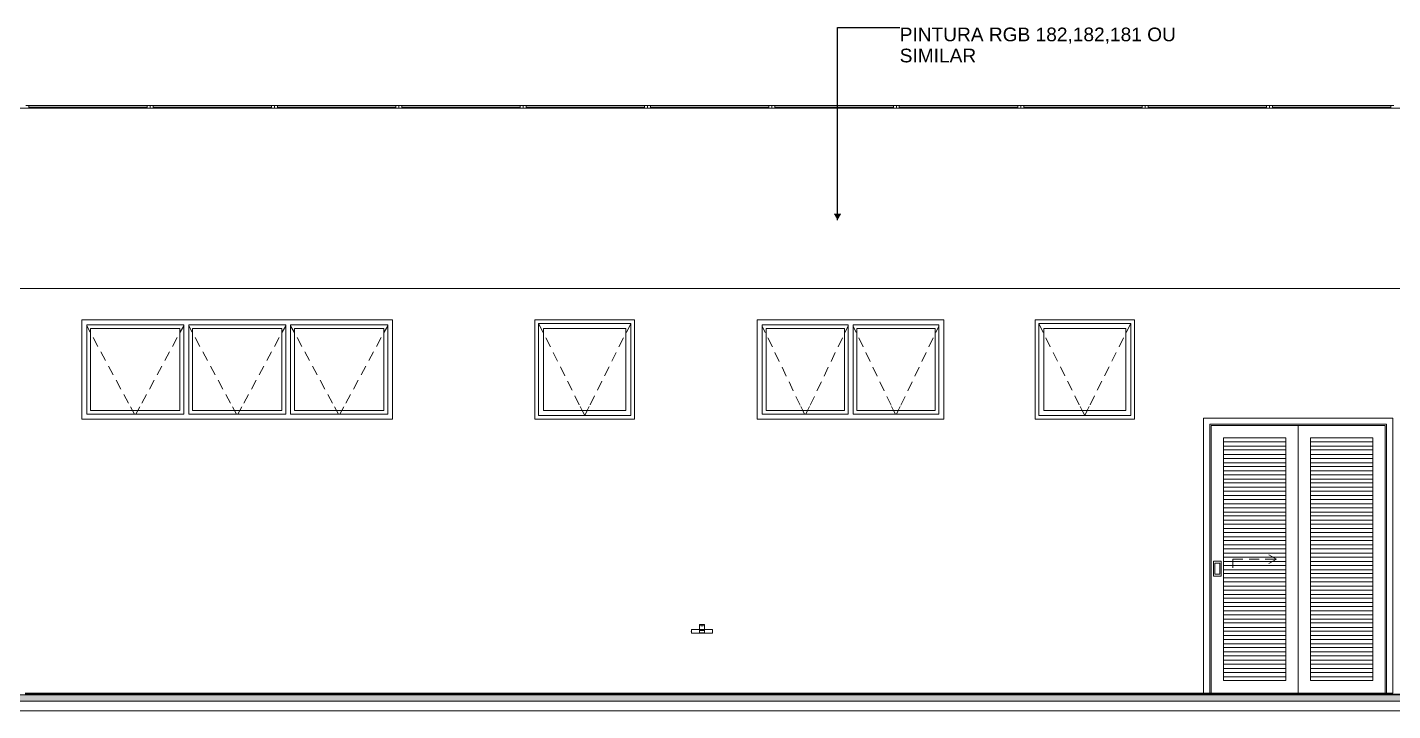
# Model space of a CAD drawing. Header units: metres. Extents: x -77 to 95, y 0 to 9.
# Drawn here: x 69.52 to 80.5, y -0.14 to 5.35 of the extents above; entities that cross this region are included whole.
import ezdxf

# ---------------------------------------------------------------- set-up
doc = ezdxf.new("R2010")
doc.units = ezdxf.units.M
doc.header["$MEASUREMENT"] = 0
for name, color, linetype, lineweight in [('0_Caneta_No__1', 7, 'Continuous', 35), ('0_Caneta_No__241', 7, 'Continuous', 13), ('Janelas Archicad_Caneta_No__241', 7, 'Continuous', 13), ('LAJES.EST_Caneta_No__241', 7, 'Continuous', 13), ('LOUCAS-METAIS.ARQ_Caneta_No__241', 7, 'Continuous', 13), ('PAREDE CONSTRUIR_Caneta_No__241', 7, 'Continuous', 13), ('Portas Archicad_Caneta_No__241', 7, 'Continuous', 13), ('TERRENO.ARQ_Caneta_No__241', 7, 'Continuous', 13)]:
    doc.layers.add(name, color=color, linetype=linetype, lineweight=lineweight)
for name, color, linetype, lineweight, true_color in [('Janelas Archicad_Caneta_No__9', 7, 'Continuous', 5, 0x020202), ('Janelas Archicad_Caneta_No__97', 7, 'Continuous', 5, 0x6b6b6b), ('LAJES.EST_Caneta_No__95', 7, 'Continuous', 0, 0xaeaeae), ('Portas Archicad_Caneta_No__9', 7, 'Continuous', 5, 0x020202)]:
    doc.layers.add(name, color=color, linetype=linetype, lineweight=lineweight, true_color=true_color)
doc.layers.add('TERRENO.ARQ', color=7, linetype='Continuous')
doc.styles.add('ESTILO_GERADO_1', font='arial.ttf')
doc.dimstyles.new('ESTILO_GERADO__3', dxfattribs={"dimtxt": 0.18, "dimasz": 0.057, "dimexe": 0.18, "dimexo": 0.0625, "dimgap": 0, "dimtad": 0, "dimtih": 1, "dimtoh": 1, "dimdec": 4, "dimzin": 0, "dimdsep": 46, "dimcen": 0.09, "dimadec": 0, "dimazin": 0, "dimtfac": 1, "dimtdec": 4, "dimtmove": 0, "dimatfit": 3, "dimldrblk": 'ARROWHEAD_16', "dimfxl": 0, "dimtolj": 1, "dimtzin": 0, "dimarcsym": 0})

# ---------------------------------------------------------------- blocks, each defined once
blk = doc.blocks.new('ARROWHEAD_16')
at = {"linetype": 'Continuous', "lineweight": 0}
blk.add_hatch(color=0, dxfattribs=at).paths.add_polyline_path([(-0.9093, 0.525), (0, 0), (-0.9093, -0.525)])
at = {"color": 0, "linetype": 'Continuous', "lineweight": 0}
blk.add_line((0, 0), (-1, 0), dxfattribs=at)

msp = doc.modelspace()

# ---------------------------------------------------------------- hatches: boundary and pattern name
at = {"layer": 'TERRENO.ARQ', "linetype": 'Continuous', "lineweight": 0, "true_color": 0x8fbf7f}
msp.add_hatch(color=73, dxfattribs=at).paths.add_polyline_path([(84.941, -0.015), (60.141, -0.015), (60.141, -0.065), (84.941, -0.065)])

# ---------------------------------------------------------------- linework, layer by layer
at = {"layer": 'Janelas Archicad_Caneta_No__241', "color": 7, "linetype": 'Continuous', "lineweight": 13}
for p, q in [((69.956, 3), (72.456, 3)), ((69.956, 2.2), (69.956, 3)), ((72.456, 3), (72.456, 2.2)), ((73.6, 3), (74.4, 3)), ((73.6, 2.2), (73.6, 3)), ((74.4, 3), (74.4, 2.2)), ((75.388, 3), (76.888, 3)), ((75.388, 2.2), (75.388, 3)), ((76.888, 3), (76.888, 2.2)), ((77.621, 2.2), (77.621, 3)), ((77.621, 3), (78.421, 3)), ((78.421, 3), (78.421, 2.2)), ((72.456, 2.2), (69.956, 2.2)), ((74.4, 2.2), (73.6, 2.2)), ((76.888, 2.2), (75.388, 2.2)), ((78.421, 2.2), (77.621, 2.2))]:
    msp.add_line(p, q, dxfattribs=at)
at = {"layer": 'Janelas Archicad_Caneta_No__9', "color": 18, "linetype": 'Continuous', "lineweight": 5, "true_color": 0x020202}
for p, q in [((73.63, 2.97), (73.63, 2.93)), ((74.37, 2.97), (73.63, 2.97)), ((74.37, 2.93), (74.37, 2.97)), ((77.651, 2.97), (77.651, 2.93)), ((78.391, 2.97), (77.651, 2.97)), ((78.391, 2.93), (78.391, 2.97)), ((69.996, 2.96), (69.996, 2.24)), ((70.776, 2.96), (69.996, 2.96)), ((70.026, 2.93), (70.026, 2.27)), ((70.746, 2.93), (70.026, 2.93)), ((70.746, 2.27), (70.746, 2.93)), ((70.776, 2.24), (70.776, 2.96)), ((70.816, 2.96), (70.816, 2.24)), ((71.596, 2.96), (70.816, 2.96)), ((70.846, 2.93), (70.846, 2.27)), ((71.566, 2.93), (70.846, 2.93)), ((71.566, 2.27), (71.566, 2.93)), ((71.596, 2.24), (71.596, 2.96)), ((71.636, 2.96), (71.636, 2.24)), ((72.416, 2.96), (71.636, 2.96)), ((71.666, 2.93), (71.666, 2.27)), ((72.386, 2.93), (71.666, 2.93)), ((72.386, 2.27), (72.386, 2.93)), ((72.416, 2.24), (72.416, 2.96)), ((73.63, 2.93), (73.63, 2.27)), ((73.67, 2.27), (73.67, 2.93)), ((73.67, 2.93), (74.33, 2.93)), ((74.33, 2.93), (74.33, 2.27)), ((74.37, 2.27), (74.37, 2.93)), ((75.428, 2.96), (75.428, 2.24)), ((76.118, 2.96), (75.428, 2.96)), ((75.458, 2.93), (75.458, 2.27)), ((76.088, 2.93), (75.458, 2.93)), ((76.088, 2.27), (76.088, 2.93)), ((76.118, 2.24), (76.118, 2.96)), ((76.158, 2.96), (76.158, 2.24)), ((76.848, 2.96), (76.158, 2.96)), ((76.188, 2.93), (76.188, 2.27)), ((76.818, 2.93), (76.188, 2.93)), ((76.818, 2.27), (76.818, 2.93)), ((76.848, 2.24), (76.848, 2.96)), ((77.651, 2.93), (77.651, 2.27)), ((77.691, 2.27), (77.691, 2.93)), ((77.691, 2.93), (78.351, 2.93)), ((78.351, 2.93), (78.351, 2.27)), ((78.391, 2.27), (78.391, 2.93)), ((69.996, 2.24), (70.776, 2.24)), ((70.026, 2.27), (70.746, 2.27)), ((70.816, 2.24), (71.596, 2.24)), ((70.846, 2.27), (71.566, 2.27)), ((71.636, 2.24), (72.416, 2.24)), ((71.666, 2.27), (72.386, 2.27)), ((73.63, 2.27), (73.63, 2.23)), ((73.63, 2.23), (74.37, 2.23)), ((74.33, 2.27), (73.67, 2.27)), ((74.37, 2.23), (74.37, 2.27)), ((75.428, 2.24), (76.118, 2.24)), ((75.458, 2.27), (76.088, 2.27)), ((76.158, 2.24), (76.848, 2.24)), ((76.188, 2.27), (76.818, 2.27)), ((77.651, 2.27), (77.651, 2.23)), ((77.651, 2.23), (78.391, 2.23)), ((78.351, 2.27), (77.691, 2.27)), ((78.391, 2.23), (78.391, 2.27))]:
    msp.add_line(p, q, dxfattribs=at)
at = {"layer": 'Janelas Archicad_Caneta_No__97', "color": 251, "linetype": 'Continuous', "lineweight": 5, "true_color": 0x6b6b6b}
for p, q in [((73.63, 2.97), (73.666, 2.898)), ((74.37, 2.97), (74.335, 2.898)), ((77.651, 2.97), (77.686, 2.898)), ((78.391, 2.97), (78.355, 2.898)), ((69.996, 2.951), (70.024, 2.9)), ((70.048, 2.856), (70.086, 2.785)), ((70.724, 2.856), (70.686, 2.785)), ((70.776, 2.951), (70.748, 2.9)), ((70.816, 2.951), (70.844, 2.9)), ((70.868, 2.856), (70.906, 2.785)), ((71.544, 2.856), (71.506, 2.785)), ((71.596, 2.951), (71.568, 2.9)), ((71.636, 2.951), (71.664, 2.9)), ((71.688, 2.856), (71.726, 2.785)), ((72.364, 2.856), (72.326, 2.785)), ((72.416, 2.951), (72.388, 2.9)), ((75.428, 2.949), (75.452, 2.898)), ((76.118, 2.949), (76.093, 2.898)), ((76.158, 2.949), (76.182, 2.898)), ((76.848, 2.949), (76.823, 2.898)), ((73.688, 2.854), (73.724, 2.782)), ((74.312, 2.854), (74.276, 2.782)), ((75.474, 2.853), (75.509, 2.781)), ((76.072, 2.853), (76.037, 2.781)), ((76.204, 2.853), (76.239, 2.781)), ((76.802, 2.853), (76.767, 2.781)), ((77.709, 2.854), (77.744, 2.782)), ((78.332, 2.854), (78.297, 2.782)), ((70.11, 2.741), (70.148, 2.671)), ((70.662, 2.741), (70.624, 2.671)), ((70.93, 2.741), (70.968, 2.671)), ((71.482, 2.741), (71.444, 2.671)), ((71.75, 2.741), (71.788, 2.671)), ((72.302, 2.741), (72.264, 2.671)), ((73.747, 2.737), (73.782, 2.666)), ((74.254, 2.737), (74.218, 2.666)), ((75.53, 2.736), (75.565, 2.663)), ((76.015, 2.736), (75.981, 2.663)), ((76.26, 2.736), (76.295, 2.663)), ((76.745, 2.736), (76.711, 2.663)), ((77.767, 2.737), (77.803, 2.666)), ((78.274, 2.737), (78.239, 2.666)), ((70.172, 2.627), (70.21, 2.557)), ((70.601, 2.627), (70.563, 2.557)), ((70.992, 2.627), (71.03, 2.557)), ((71.421, 2.627), (71.383, 2.557)), ((71.812, 2.627), (71.85, 2.557)), ((72.241, 2.627), (72.203, 2.557)), ((73.805, 2.621), (73.84, 2.55)), ((74.196, 2.621), (74.16, 2.55)), ((75.587, 2.618), (75.621, 2.546)), ((75.959, 2.618), (75.925, 2.546)), ((76.317, 2.618), (76.351, 2.546)), ((76.689, 2.618), (76.655, 2.546)), ((77.825, 2.621), (77.861, 2.55)), ((78.216, 2.621), (78.18, 2.55)), ((70.233, 2.513), (70.271, 2.442)), ((70.539, 2.513), (70.501, 2.442)), ((71.053, 2.513), (71.091, 2.442)), ((71.359, 2.513), (71.321, 2.442)), ((71.873, 2.513), (71.911, 2.442)), ((72.179, 2.513), (72.141, 2.442)), ((73.863, 2.505), (73.899, 2.433)), ((74.138, 2.505), (74.102, 2.433)), ((75.643, 2.501), (75.677, 2.429)), ((75.903, 2.501), (75.868, 2.429)), ((76.373, 2.501), (76.407, 2.429)), ((76.633, 2.501), (76.598, 2.429)), ((77.883, 2.505), (77.919, 2.433)), ((78.158, 2.505), (78.122, 2.433)), ((70.295, 2.398), (70.333, 2.328)), ((70.477, 2.398), (70.439, 2.328)), ((71.115, 2.398), (71.153, 2.328)), ((71.297, 2.398), (71.259, 2.328)), ((71.935, 2.398), (71.973, 2.328)), ((72.117, 2.398), (72.079, 2.328)), ((73.921, 2.389), (73.957, 2.317)), ((74.08, 2.389), (74.044, 2.317)), ((75.699, 2.384), (75.734, 2.312)), ((75.847, 2.384), (75.812, 2.312)), ((76.429, 2.384), (76.464, 2.312)), ((76.577, 2.384), (76.542, 2.312)), ((77.941, 2.389), (77.977, 2.317)), ((78.1, 2.389), (78.064, 2.317)), ((70.348, 2.3), (70.364, 2.27)), ((70.364, 2.27), (70.381, 2.24)), ((70.408, 2.27), (70.392, 2.24)), ((70.424, 2.3), (70.408, 2.27)), ((71.168, 2.3), (71.184, 2.27)), ((71.184, 2.27), (71.201, 2.24)), ((71.228, 2.27), (71.212, 2.24)), ((71.244, 2.3), (71.228, 2.27)), ((71.988, 2.3), (72.004, 2.27)), ((72.004, 2.27), (72.021, 2.24)), ((72.048, 2.27), (72.032, 2.24)), ((72.064, 2.3), (72.048, 2.27)), ((73.965, 2.302), (73.98, 2.27)), ((73.98, 2.27), (74, 2.23)), ((74.02, 2.27), (74, 2.23)), ((74.036, 2.302), (74.02, 2.27)), ((75.738, 2.302), (75.754, 2.27)), ((75.754, 2.27), (75.768, 2.24)), ((75.792, 2.27), (75.778, 2.24)), ((75.807, 2.302), (75.792, 2.27)), ((76.468, 2.302), (76.484, 2.27)), ((76.484, 2.27), (76.498, 2.24)), ((76.522, 2.27), (76.508, 2.24)), ((76.537, 2.302), (76.522, 2.27)), ((77.985, 2.302), (78.001, 2.27)), ((78.001, 2.27), (78.021, 2.23)), ((78.041, 2.27), (78.021, 2.23)), ((78.056, 2.302), (78.041, 2.27))]:
    msp.add_line(p, q, dxfattribs=at)
at = {"layer": 'LAJES.EST_Caneta_No__241', "color": 7, "linetype": 'Continuous', "lineweight": 13}
for p, q in [((69.601, -0.01), (69.601, 0)), ((77.191, -0.01), (69.601, -0.01)), ((69.601, -0.015), (69.601, -0.01)), ((77.191, -0.01), (77.191, 0)), ((77.191, -0.015), (77.191, -0.01)), ((77.291, -0.01), (77.291, 0)), ((77.291, -0.015), (77.291, -0.01)), ((84.941, -0.01), (77.291, -0.01)), ((79.037, 0), (79.737, 0)), ((61.441, -0.142), (84.941, -0.142))]:
    msp.add_line(p, q, dxfattribs=at)
at = {"layer": 'LAJES.EST_Caneta_No__95', "color": 253, "linetype": 'Continuous', "lineweight": 0, "true_color": 0xaeaeae}
for p, q in [((69.506, 4.72), (70.506, 4.72)), ((70.482, 4.718), (69.53, 4.718)), ((69.53, 4.718), (69.53, 4.7)), ((69.53, 4.705), (70.482, 4.705)), ((70.482, 4.7), (70.482, 4.718)), ((70.506, 4.72), (71.506, 4.72)), ((70.506, 4.72), (70.506, 4.7)), ((71.482, 4.718), (70.53, 4.718)), ((70.53, 4.718), (70.53, 4.7)), ((70.53, 4.705), (71.482, 4.705)), ((71.482, 4.7), (71.482, 4.718)), ((71.506, 4.72), (72.506, 4.72)), ((71.506, 4.72), (71.506, 4.7)), ((72.482, 4.718), (71.53, 4.718)), ((71.53, 4.718), (71.53, 4.7)), ((71.53, 4.705), (72.482, 4.705)), ((72.482, 4.7), (72.482, 4.718)), ((72.506, 4.72), (73.506, 4.72)), ((72.506, 4.72), (72.506, 4.7)), ((73.482, 4.718), (72.53, 4.718)), ((72.53, 4.718), (72.53, 4.7)), ((72.53, 4.705), (73.482, 4.705)), ((73.482, 4.7), (73.482, 4.718)), ((73.506, 4.72), (74.506, 4.72)), ((73.506, 4.72), (73.506, 4.7)), ((74.482, 4.718), (73.53, 4.718)), ((73.53, 4.718), (73.53, 4.7)), ((73.53, 4.705), (74.482, 4.705)), ((74.482, 4.7), (74.482, 4.718)), ((74.506, 4.72), (75.506, 4.72)), ((74.506, 4.72), (74.506, 4.7)), ((75.482, 4.718), (74.53, 4.718)), ((74.53, 4.718), (74.53, 4.7)), ((74.53, 4.705), (75.482, 4.705)), ((75.482, 4.7), (75.482, 4.718)), ((75.506, 4.72), (76.506, 4.72)), ((75.506, 4.72), (75.506, 4.7)), ((76.482, 4.718), (75.53, 4.718)), ((75.53, 4.718), (75.53, 4.7)), ((75.53, 4.705), (76.482, 4.705)), ((76.482, 4.7), (76.482, 4.718)), ((76.506, 4.72), (77.506, 4.72)), ((76.506, 4.72), (76.506, 4.7)), ((77.482, 4.718), (76.53, 4.718)), ((76.53, 4.718), (76.53, 4.7)), ((76.53, 4.705), (77.482, 4.705)), ((77.482, 4.7), (77.482, 4.718)), ((77.506, 4.72), (78.506, 4.72)), ((77.506, 4.72), (77.506, 4.7)), ((78.482, 4.718), (77.53, 4.718)), ((77.53, 4.718), (77.53, 4.7)), ((77.53, 4.705), (78.482, 4.705)), ((78.482, 4.7), (78.482, 4.718)), ((78.506, 4.72), (79.506, 4.72)), ((78.506, 4.72), (78.506, 4.7)), ((79.482, 4.718), (78.53, 4.718)), ((78.53, 4.718), (78.53, 4.7)), ((78.53, 4.705), (79.482, 4.705)), ((79.482, 4.7), (79.482, 4.718)), ((79.506, 4.7), (79.506, 4.72)), ((79.506, 4.72), (80.506, 4.72)), ((80.482, 4.718), (79.53, 4.718)), ((79.53, 4.718), (79.53, 4.7)), ((79.53, 4.705), (80.482, 4.705)), ((80.482, 4.7), (80.482, 4.718)), ((69.601, -0.01), (69.501, -0.01)), ((77.291, -0.01), (77.191, -0.01))]:
    msp.add_line(p, q, dxfattribs=at)
at = {"layer": 'LOUCAS-METAIS.ARQ_Caneta_No__241', "color": 7, "linetype": 'Continuous', "lineweight": 13}
for p, q in [((74.923, 0.51), (74.923, 0.55)), ((74.923, 0.55), (74.933, 0.55)), ((74.933, 0.54), (74.933, 0.55)), ((74.933, 0.55), (74.953, 0.55)), ((74.953, 0.55), (74.963, 0.55)), ((74.953, 0.54), (74.953, 0.55)), ((74.963, 0.51), (74.963, 0.55)), ((74.858, 0.497), (74.857, 0.495)), ((74.857, 0.495), (74.858, 0.493)), ((74.858, 0.48), (74.858, 0.51)), ((74.858, 0.51), (74.923, 0.51)), ((74.858, 0.5), (74.858, 0.5)), ((74.858, 0.5), (74.858, 0.497)), ((74.858, 0.493), (74.858, 0.49)), ((74.858, 0.49), (74.858, 0.49)), ((74.858, 0.48), (75.028, 0.48)), ((74.923, 0.503), (74.923, 0.51)), ((74.923, 0.51), (74.963, 0.51)), ((74.923, 0.485), (74.923, 0.503)), ((74.923, 0.503), (74.963, 0.503)), ((74.923, 0.485), (74.963, 0.485)), ((74.933, 0.54), (74.953, 0.54)), ((74.963, 0.51), (75.028, 0.51)), ((74.963, 0.503), (74.963, 0.51)), ((74.963, 0.485), (74.963, 0.503)), ((75.028, 0.48), (75.028, 0.51)), ((75.029, 0.5), (75.028, 0.5)), ((75.028, 0.49), (75.029, 0.49)), ((75.029, 0.497), (75.029, 0.5)), ((75.029, 0.495), (75.029, 0.497)), ((75.029, 0.493), (75.029, 0.495)), ((75.029, 0.49), (75.029, 0.493))]:
    msp.add_line(p, q, dxfattribs=at)
at = {"layer": 'PAREDE CONSTRUIR_Caneta_No__241', "color": 7, "linetype": 'Continuous', "lineweight": 13}
for p, q in [((62.441, 4.7), (84.911, 4.7)), ((64.221, 3.25), (69.601, 3.25)), ((69.601, 3.25), (72.901, 3.25)), ((75.141, 3.25), (72.901, 3.25)), ((75.141, 3.25), (77.291, 3.25)), ((77.291, 3.25), (81.891, 3.25)), ((69.501, 0), (69.601, 0)), ((69.601, 0), (72.901, 0)), ((75.141, 0), (72.901, 0)), ((75.141, 0), (77.191, 0)), ((77.191, 0), (77.291, 0)), ((77.291, 0), (78.977, 0))]:
    msp.add_line(p, q, dxfattribs=at)
at = {"layer": 'Portas Archicad_Caneta_No__241', "color": 7, "linetype": 'Continuous', "lineweight": 13}
for p, q in [((79.562, 1.075), (79.501, 1.11)), ((79.212, 1.075), (79.292, 1.075)), ((79.212, 1.075), (79.212, 1.005)), ((79.342, 1.075), (79.422, 1.075)), ((79.472, 1.075), (79.482, 1.075)), ((79.482, 1.075), (79.562, 1.075)), ((79.562, 1.075), (79.501, 1.04))]:
    msp.add_line(p, q, dxfattribs=at)
at = {"layer": 'Portas Archicad_Caneta_No__9', "color": 18, "linetype": 'Continuous', "lineweight": 5, "true_color": 0x020202}
for p, q in [((78.977, 2.21), (78.977, 0)), ((80.497, 2.21), (78.977, 2.21)), ((80.497, 0), (80.497, 2.21)), ((79.027, 0), (79.027, 2.16)), ((79.027, 2.16), (80.447, 2.16)), ((79.037, 0), (79.037, 2.15)), ((79.037, 2.15), (79.737, 2.15)), ((79.737, 2.05), (79.737, 2.15)), ((79.737, 2.15), (80.437, 2.15)), ((80.437, 2.15), (80.437, 2.05)), ((80.447, 2.16), (80.447, 0)), ((79.137, 2.05), (79.137, 2.019)), ((79.637, 2.05), (79.137, 2.05)), ((79.137, 1.984), (79.137, 2.019)), ((79.137, 2.019), (79.637, 2.019)), ((79.637, 1.984), (79.137, 1.984)), ((79.137, 1.984), (79.137, 1.953)), ((79.637, 2.019), (79.637, 2.05)), ((79.637, 2.019), (79.637, 1.984)), ((79.637, 1.953), (79.637, 1.984)), ((79.737, 0.1), (79.737, 2.05)), ((79.837, 2.05), (79.837, 2.019)), ((80.337, 2.05), (79.837, 2.05)), ((79.837, 1.984), (79.837, 2.019)), ((79.837, 2.019), (80.337, 2.019)), ((80.337, 1.984), (79.837, 1.984)), ((79.837, 1.984), (79.837, 1.953)), ((80.337, 2.019), (80.337, 2.05)), ((80.337, 2.019), (80.337, 1.984)), ((80.337, 1.953), (80.337, 1.984)), ((80.437, 2.05), (80.437, 0.1)), ((79.137, 1.918), (79.137, 1.953)), ((79.137, 1.953), (79.637, 1.953)), ((79.637, 1.918), (79.137, 1.918)), ((79.137, 1.918), (79.137, 1.886)), ((79.137, 1.851), (79.137, 1.886)), ((79.137, 1.886), (79.637, 1.886)), ((79.637, 1.953), (79.637, 1.918)), ((79.637, 1.886), (79.637, 1.918)), ((79.637, 1.886), (79.637, 1.851)), ((79.837, 1.918), (79.837, 1.953)), ((79.837, 1.953), (80.337, 1.953)), ((80.337, 1.918), (79.837, 1.918)), ((79.837, 1.918), (79.837, 1.886)), ((79.837, 1.851), (79.837, 1.886)), ((79.837, 1.886), (80.337, 1.886)), ((80.337, 1.953), (80.337, 1.918)), ((80.337, 1.886), (80.337, 1.918)), ((80.337, 1.886), (80.337, 1.851)), ((79.637, 1.851), (79.137, 1.851)), ((79.137, 1.851), (79.137, 1.82)), ((79.137, 1.785), (79.137, 1.82)), ((79.137, 1.82), (79.637, 1.82)), ((79.637, 1.785), (79.137, 1.785)), ((79.137, 1.785), (79.137, 1.754)), ((79.637, 1.82), (79.637, 1.851)), ((79.637, 1.82), (79.637, 1.785)), ((79.637, 1.754), (79.637, 1.785)), ((80.337, 1.851), (79.837, 1.851)), ((79.837, 1.851), (79.837, 1.82)), ((79.837, 1.785), (79.837, 1.82)), ((79.837, 1.82), (80.337, 1.82)), ((80.337, 1.785), (79.837, 1.785)), ((79.837, 1.785), (79.837, 1.754)), ((80.337, 1.82), (80.337, 1.851)), ((80.337, 1.82), (80.337, 1.785)), ((80.337, 1.754), (80.337, 1.785)), ((79.137, 1.719), (79.137, 1.754)), ((79.137, 1.754), (79.637, 1.754)), ((79.637, 1.719), (79.137, 1.719)), ((79.137, 1.719), (79.137, 1.688)), ((79.137, 1.653), (79.137, 1.688)), ((79.137, 1.688), (79.637, 1.688)), ((79.637, 1.653), (79.137, 1.653)), ((79.137, 1.653), (79.137, 1.622)), ((79.637, 1.754), (79.637, 1.719)), ((79.637, 1.688), (79.637, 1.719)), ((79.637, 1.688), (79.637, 1.653)), ((79.637, 1.622), (79.637, 1.653)), ((79.837, 1.719), (79.837, 1.754)), ((79.837, 1.754), (80.337, 1.754)), ((80.337, 1.719), (79.837, 1.719)), ((79.837, 1.719), (79.837, 1.688)), ((79.837, 1.653), (79.837, 1.688)), ((79.837, 1.688), (80.337, 1.688)), ((80.337, 1.653), (79.837, 1.653)), ((79.837, 1.653), (79.837, 1.622)), ((80.337, 1.754), (80.337, 1.719)), ((80.337, 1.688), (80.337, 1.719)), ((80.337, 1.688), (80.337, 1.653)), ((80.337, 1.622), (80.337, 1.653)), ((79.137, 1.587), (79.137, 1.622)), ((79.137, 1.622), (79.637, 1.622)), ((79.637, 1.587), (79.137, 1.587)), ((79.137, 1.587), (79.137, 1.556)), ((79.137, 1.521), (79.137, 1.556)), ((79.137, 1.556), (79.637, 1.556)), ((79.637, 1.622), (79.637, 1.587)), ((79.637, 1.556), (79.637, 1.587)), ((79.637, 1.556), (79.637, 1.521)), ((79.837, 1.587), (79.837, 1.622)), ((79.837, 1.622), (80.337, 1.622)), ((80.337, 1.587), (79.837, 1.587)), ((79.837, 1.587), (79.837, 1.556)), ((79.837, 1.521), (79.837, 1.556)), ((79.837, 1.556), (80.337, 1.556)), ((80.337, 1.622), (80.337, 1.587)), ((80.337, 1.556), (80.337, 1.587)), ((80.337, 1.556), (80.337, 1.521)), ((79.637, 1.521), (79.137, 1.521)), ((79.137, 1.521), (79.137, 1.489)), ((79.137, 1.454), (79.137, 1.489)), ((79.137, 1.489), (79.637, 1.489)), ((79.637, 1.454), (79.137, 1.454)), ((79.137, 1.454), (79.137, 1.423)), ((79.637, 1.489), (79.637, 1.521)), ((79.637, 1.489), (79.637, 1.454)), ((79.637, 1.423), (79.637, 1.454)), ((80.337, 1.521), (79.837, 1.521)), ((79.837, 1.521), (79.837, 1.489)), ((79.837, 1.454), (79.837, 1.489)), ((79.837, 1.489), (80.337, 1.489)), ((80.337, 1.454), (79.837, 1.454)), ((79.837, 1.454), (79.837, 1.423)), ((80.337, 1.489), (80.337, 1.521)), ((80.337, 1.489), (80.337, 1.454)), ((80.337, 1.423), (80.337, 1.454)), ((79.137, 1.388), (79.137, 1.423)), ((79.137, 1.423), (79.637, 1.423)), ((79.637, 1.388), (79.137, 1.388)), ((79.137, 1.388), (79.137, 1.357)), ((79.137, 1.322), (79.137, 1.357)), ((79.137, 1.357), (79.637, 1.357)), ((79.637, 1.322), (79.137, 1.322)), ((79.137, 1.322), (79.137, 1.291)), ((79.637, 1.423), (79.637, 1.388)), ((79.637, 1.357), (79.637, 1.388)), ((79.637, 1.357), (79.637, 1.322)), ((79.637, 1.291), (79.637, 1.322)), ((79.837, 1.388), (79.837, 1.423)), ((79.837, 1.423), (80.337, 1.423)), ((80.337, 1.388), (79.837, 1.388)), ((79.837, 1.388), (79.837, 1.357)), ((79.837, 1.322), (79.837, 1.357)), ((79.837, 1.357), (80.337, 1.357)), ((80.337, 1.322), (79.837, 1.322)), ((79.837, 1.322), (79.837, 1.291)), ((80.337, 1.423), (80.337, 1.388)), ((80.337, 1.357), (80.337, 1.388)), ((80.337, 1.357), (80.337, 1.322)), ((80.337, 1.291), (80.337, 1.322)), ((79.137, 1.256), (79.137, 1.291)), ((79.137, 1.291), (79.637, 1.291)), ((79.637, 1.256), (79.137, 1.256)), ((79.137, 1.256), (79.137, 1.225)), ((79.137, 1.19), (79.137, 1.225)), ((79.137, 1.225), (79.637, 1.225)), ((79.637, 1.291), (79.637, 1.256)), ((79.637, 1.225), (79.637, 1.256)), ((79.637, 1.225), (79.637, 1.19)), ((79.837, 1.256), (79.837, 1.291)), ((79.837, 1.291), (80.337, 1.291)), ((80.337, 1.256), (79.837, 1.256)), ((79.837, 1.256), (79.837, 1.225)), ((79.837, 1.19), (79.837, 1.225)), ((79.837, 1.225), (80.337, 1.225)), ((80.337, 1.291), (80.337, 1.256)), ((80.337, 1.225), (80.337, 1.256)), ((80.337, 1.225), (80.337, 1.19)), ((79.637, 1.19), (79.137, 1.19)), ((79.137, 1.19), (79.137, 1.159)), ((79.137, 1.124), (79.137, 1.159)), ((79.137, 1.159), (79.637, 1.159)), ((79.637, 1.124), (79.137, 1.124)), ((79.137, 1.124), (79.137, 1.092)), ((79.637, 1.159), (79.637, 1.19)), ((79.637, 1.159), (79.637, 1.124)), ((79.637, 1.092), (79.637, 1.124)), ((80.337, 1.19), (79.837, 1.19)), ((79.837, 1.19), (79.837, 1.159)), ((79.837, 1.124), (79.837, 1.159)), ((79.837, 1.159), (80.337, 1.159)), ((80.337, 1.124), (79.837, 1.124)), ((79.837, 1.124), (79.837, 1.092)), ((80.337, 1.159), (80.337, 1.19)), ((80.337, 1.159), (80.337, 1.124)), ((80.337, 1.092), (80.337, 1.124)), ((79.117, 1.06), (79.057, 1.06)), ((79.057, 1.06), (79.057, 0.94)), ((79.067, 0.955), (79.067, 1.045)), ((79.067, 1.045), (79.107, 1.045)), ((79.107, 1.045), (79.107, 0.955)), ((79.117, 0.94), (79.117, 1.06)), ((79.137, 1.057), (79.137, 1.092)), ((79.137, 1.092), (79.637, 1.092)), ((79.637, 1.057), (79.137, 1.057)), ((79.137, 1.057), (79.137, 1.026)), ((79.137, 0.991), (79.137, 1.026)), ((79.137, 1.026), (79.637, 1.026)), ((79.637, 0.991), (79.137, 0.991)), ((79.137, 0.991), (79.137, 0.96)), ((79.637, 1.092), (79.637, 1.057)), ((79.637, 1.026), (79.637, 1.057)), ((79.637, 1.026), (79.637, 0.991)), ((79.637, 0.96), (79.637, 0.991)), ((79.837, 1.057), (79.837, 1.092)), ((79.837, 1.092), (80.337, 1.092)), ((80.337, 1.057), (79.837, 1.057)), ((79.837, 1.057), (79.837, 1.026)), ((79.837, 0.991), (79.837, 1.026)), ((79.837, 1.026), (80.337, 1.026)), ((80.337, 0.991), (79.837, 0.991)), ((79.837, 0.991), (79.837, 0.96)), ((80.337, 1.092), (80.337, 1.057)), ((80.337, 1.026), (80.337, 1.057)), ((80.337, 1.026), (80.337, 0.991)), ((80.337, 0.96), (80.337, 0.991)), ((79.057, 0.94), (79.117, 0.94)), ((79.107, 0.955), (79.067, 0.955)), ((79.137, 0.925), (79.137, 0.96)), ((79.137, 0.96), (79.637, 0.96)), ((79.637, 0.925), (79.137, 0.925)), ((79.137, 0.925), (79.137, 0.894)), ((79.137, 0.859), (79.137, 0.894)), ((79.137, 0.894), (79.637, 0.894)), ((79.637, 0.96), (79.637, 0.925)), ((79.637, 0.894), (79.637, 0.925)), ((79.637, 0.894), (79.637, 0.859)), ((79.837, 0.925), (79.837, 0.96)), ((79.837, 0.96), (80.337, 0.96)), ((80.337, 0.925), (79.837, 0.925)), ((79.837, 0.925), (79.837, 0.894)), ((79.837, 0.859), (79.837, 0.894)), ((79.837, 0.894), (80.337, 0.894)), ((80.337, 0.96), (80.337, 0.925)), ((80.337, 0.894), (80.337, 0.925)), ((80.337, 0.894), (80.337, 0.859)), ((79.637, 0.859), (79.137, 0.859)), ((79.137, 0.859), (79.137, 0.828)), ((79.137, 0.793), (79.137, 0.828)), ((79.137, 0.828), (79.637, 0.828)), ((79.637, 0.793), (79.137, 0.793)), ((79.137, 0.793), (79.137, 0.762)), ((79.637, 0.828), (79.637, 0.859)), ((79.637, 0.828), (79.637, 0.793)), ((79.637, 0.762), (79.637, 0.793)), ((80.337, 0.859), (79.837, 0.859)), ((79.837, 0.859), (79.837, 0.828)), ((79.837, 0.793), (79.837, 0.828)), ((79.837, 0.828), (80.337, 0.828)), ((80.337, 0.793), (79.837, 0.793)), ((79.837, 0.793), (79.837, 0.762)), ((80.337, 0.828), (80.337, 0.859)), ((80.337, 0.828), (80.337, 0.793)), ((80.337, 0.762), (80.337, 0.793)), ((79.137, 0.727), (79.137, 0.762)), ((79.137, 0.762), (79.637, 0.762)), ((79.637, 0.727), (79.137, 0.727)), ((79.137, 0.727), (79.137, 0.695)), ((79.137, 0.66), (79.137, 0.695)), ((79.137, 0.695), (79.637, 0.695)), ((79.637, 0.66), (79.137, 0.66)), ((79.137, 0.66), (79.137, 0.629)), ((79.637, 0.762), (79.637, 0.727)), ((79.637, 0.695), (79.637, 0.727)), ((79.637, 0.695), (79.637, 0.66)), ((79.637, 0.629), (79.637, 0.66)), ((79.837, 0.727), (79.837, 0.762)), ((79.837, 0.762), (80.337, 0.762)), ((80.337, 0.727), (79.837, 0.727)), ((79.837, 0.727), (79.837, 0.695)), ((79.837, 0.66), (79.837, 0.695)), ((79.837, 0.695), (80.337, 0.695)), ((80.337, 0.66), (79.837, 0.66)), ((79.837, 0.66), (79.837, 0.629)), ((80.337, 0.762), (80.337, 0.727)), ((80.337, 0.695), (80.337, 0.727)), ((80.337, 0.695), (80.337, 0.66)), ((80.337, 0.629), (80.337, 0.66)), ((79.137, 0.594), (79.137, 0.629)), ((79.137, 0.629), (79.637, 0.629)), ((79.637, 0.594), (79.137, 0.594)), ((79.137, 0.594), (79.137, 0.563)), ((79.137, 0.528), (79.137, 0.563)), ((79.137, 0.563), (79.637, 0.563)), ((79.637, 0.629), (79.637, 0.594)), ((79.637, 0.563), (79.637, 0.594)), ((79.637, 0.563), (79.637, 0.528)), ((79.837, 0.594), (79.837, 0.629)), ((79.837, 0.629), (80.337, 0.629)), ((80.337, 0.594), (79.837, 0.594)), ((79.837, 0.594), (79.837, 0.563)), ((79.837, 0.528), (79.837, 0.563)), ((79.837, 0.563), (80.337, 0.563)), ((80.337, 0.629), (80.337, 0.594)), ((80.337, 0.563), (80.337, 0.594)), ((80.337, 0.563), (80.337, 0.528)), ((79.637, 0.528), (79.137, 0.528)), ((79.137, 0.528), (79.137, 0.497)), ((79.137, 0.462), (79.137, 0.497)), ((79.137, 0.497), (79.637, 0.497)), ((79.637, 0.462), (79.137, 0.462)), ((79.137, 0.462), (79.137, 0.431)), ((79.637, 0.497), (79.637, 0.528)), ((79.637, 0.497), (79.637, 0.462)), ((79.637, 0.431), (79.637, 0.462)), ((80.337, 0.528), (79.837, 0.528)), ((79.837, 0.528), (79.837, 0.497)), ((79.837, 0.462), (79.837, 0.497)), ((79.837, 0.497), (80.337, 0.497)), ((80.337, 0.462), (79.837, 0.462)), ((79.837, 0.462), (79.837, 0.431)), ((80.337, 0.497), (80.337, 0.528)), ((80.337, 0.497), (80.337, 0.462)), ((80.337, 0.431), (80.337, 0.462)), ((79.137, 0.396), (79.137, 0.431)), ((79.137, 0.431), (79.637, 0.431)), ((79.637, 0.396), (79.137, 0.396)), ((79.137, 0.396), (79.137, 0.365)), ((79.137, 0.33), (79.137, 0.365)), ((79.137, 0.365), (79.637, 0.365)), ((79.637, 0.33), (79.137, 0.33)), ((79.137, 0.33), (79.137, 0.298)), ((79.637, 0.431), (79.637, 0.396)), ((79.637, 0.365), (79.637, 0.396)), ((79.637, 0.365), (79.637, 0.33)), ((79.637, 0.298), (79.637, 0.33)), ((79.837, 0.396), (79.837, 0.431)), ((79.837, 0.431), (80.337, 0.431)), ((80.337, 0.396), (79.837, 0.396)), ((79.837, 0.396), (79.837, 0.365)), ((79.837, 0.33), (79.837, 0.365)), ((79.837, 0.365), (80.337, 0.365)), ((80.337, 0.33), (79.837, 0.33)), ((79.837, 0.33), (79.837, 0.298)), ((80.337, 0.431), (80.337, 0.396)), ((80.337, 0.365), (80.337, 0.396)), ((80.337, 0.365), (80.337, 0.33)), ((80.337, 0.298), (80.337, 0.33)), ((79.137, 0.263), (79.137, 0.298)), ((79.137, 0.298), (79.637, 0.298)), ((79.637, 0.263), (79.137, 0.263)), ((79.137, 0.263), (79.137, 0.232)), ((79.137, 0.197), (79.137, 0.232)), ((79.137, 0.232), (79.637, 0.232)), ((79.637, 0.298), (79.637, 0.263)), ((79.637, 0.232), (79.637, 0.263)), ((79.637, 0.232), (79.637, 0.197)), ((79.837, 0.263), (79.837, 0.298)), ((79.837, 0.298), (80.337, 0.298)), ((80.337, 0.263), (79.837, 0.263)), ((79.837, 0.263), (79.837, 0.232)), ((79.837, 0.197), (79.837, 0.232)), ((79.837, 0.232), (80.337, 0.232)), ((80.337, 0.298), (80.337, 0.263)), ((80.337, 0.232), (80.337, 0.263)), ((80.337, 0.232), (80.337, 0.197)), ((79.637, 0.197), (79.137, 0.197)), ((79.137, 0.197), (79.137, 0.166)), ((79.137, 0.131), (79.137, 0.166)), ((79.137, 0.166), (79.637, 0.166)), ((79.637, 0.131), (79.137, 0.131)), ((79.137, 0.131), (79.137, 0.1)), ((79.637, 0.166), (79.637, 0.197)), ((79.637, 0.166), (79.637, 0.131)), ((79.637, 0.1), (79.637, 0.131)), ((80.337, 0.197), (79.837, 0.197)), ((79.837, 0.197), (79.837, 0.166)), ((79.837, 0.131), (79.837, 0.166)), ((79.837, 0.166), (80.337, 0.166)), ((80.337, 0.131), (79.837, 0.131)), ((79.837, 0.131), (79.837, 0.1)), ((80.337, 0.166), (80.337, 0.197)), ((80.337, 0.166), (80.337, 0.131)), ((80.337, 0.1), (80.337, 0.131)), ((79.137, 0.1), (79.637, 0.1)), ((79.737, 0), (79.737, 0.1)), ((79.837, 0.1), (80.337, 0.1)), ((80.437, 0.1), (80.437, 0)), ((78.977, 0), (79.027, 0)), ((79.027, 0), (79.037, 0)), ((80.437, 0), (79.737, 0)), ((80.437, 0), (80.447, 0)), ((80.447, 0), (80.497, 0))]:
    msp.add_line(p, q, dxfattribs=at)
at = {"layer": 'TERRENO.ARQ_Caneta_No__241', "color": 7, "linetype": 'Continuous', "lineweight": 13}
for p, q in [((84.941, -0.015), (60.141, -0.015)), ((84.941, -0.065), (60.141, -0.065))]:
    msp.add_line(p, q, dxfattribs=at)

# ---------------------------------------------------------------- texts
at = {"layer": '0_Caneta_No__1', "color": 7, "linetype": 'Continuous', "lineweight": 35, "insert": (76.533, 5.347), "char_height": 0.11, "width": 2.43722, "attachment_point": 1, "line_spacing_factor": 0.923867, "style": 'ESTILO_GERADO_1'}
msp.add_mtext('\\A1;{\\pql;\\fArial|b0|i0|c0|p0;\\W1.000000;PINTURA RGB \\fArial|b0|i0|c0|p0;\\W1.000000;182\\fArial|b0|i0|c0|p0;\\W1.000000;,\\fArial|b0|i0|c0|p0;\\W1.000000;182\\fArial|b0|i0|c0|p0;\\W1.000000;,\\fArial|b0|i0|c0|p0;\\W1.000000;181\\fArial|b0|i0|c0|p0;\\W1.000000; OU SIMILAR}', dxfattribs=at)

# ---------------------------------------------------------------- leaders
at = {"layer": '0_Caneta_No__241', "color": 7, "linetype": 'Continuous', "lineweight": 13, "annotation_type": 0, "has_hookline": 1, "hookline_direction": 0, "text_width": 2.195}
msp.add_leader([(76.033, 3.8), (76.033, 5.347), (76.533, 5.347)], dimstyle='ESTILO_GERADO__3', dxfattribs=at)

doc.saveas('drawing.dxf')
